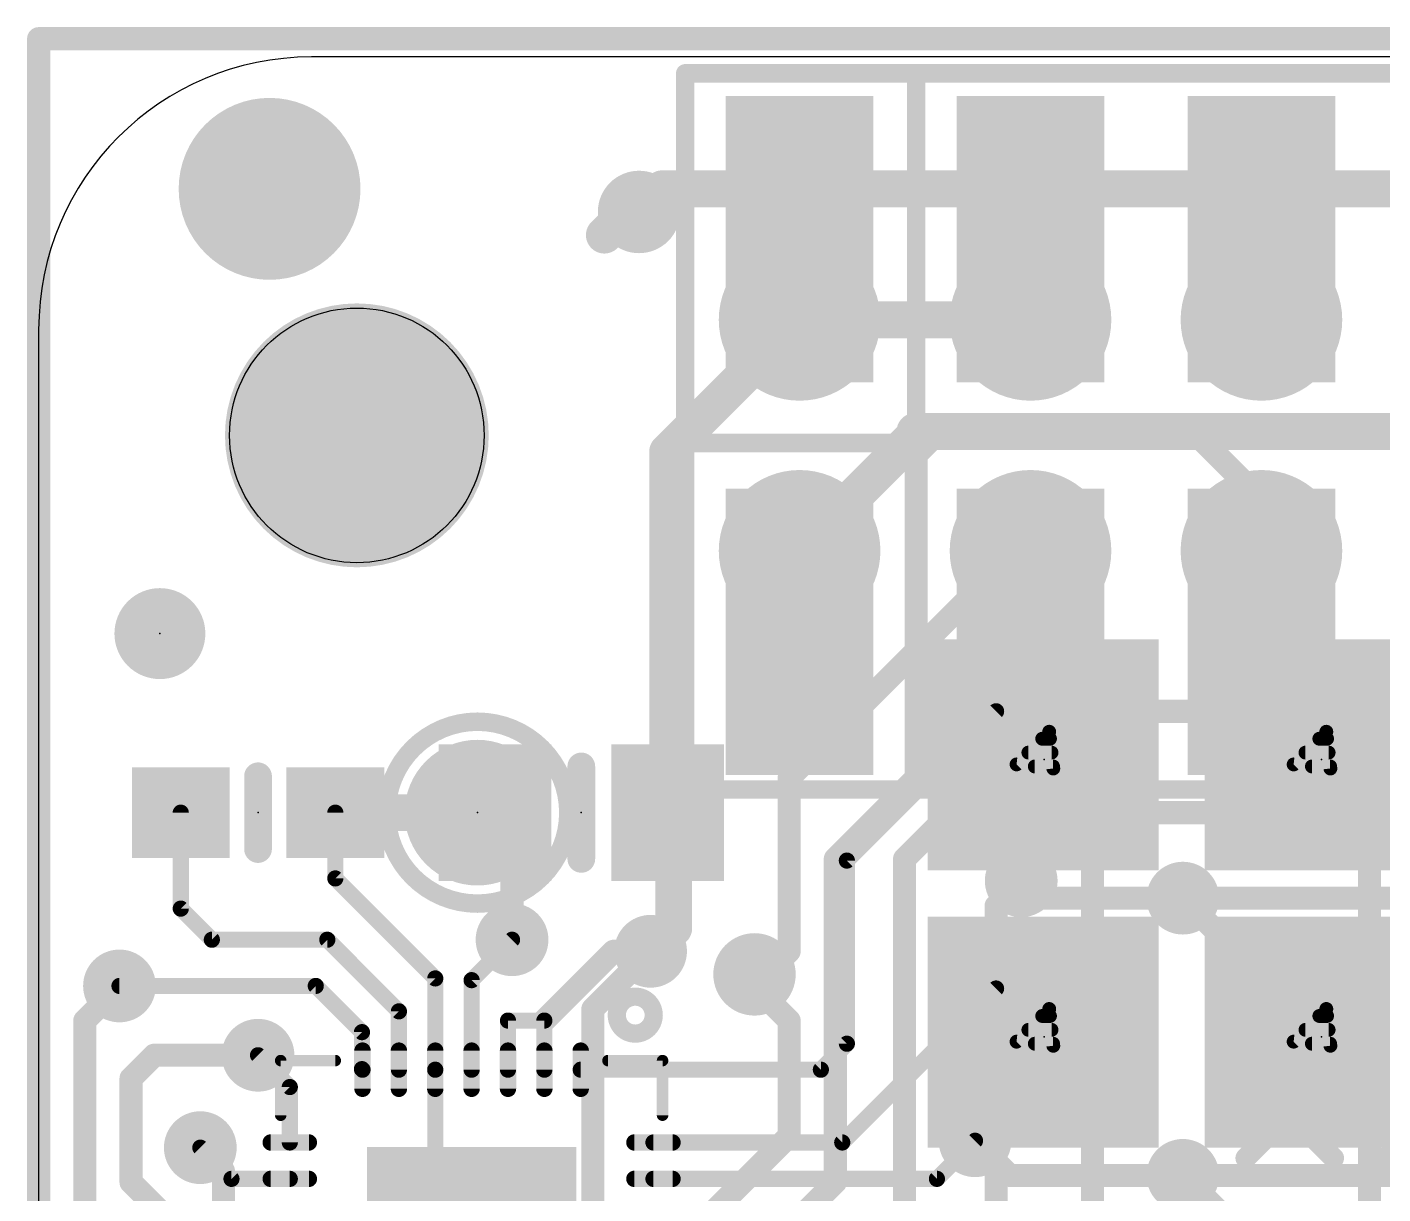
# Model space of a CAD drawing. Extents: x -0.1 to 66, y -0.1 to 31.
# Drawn here: x -0.13 to 14.79, y 18.16 to 30.99 of the extents above; entities that cross this region are included whole.
import ezdxf

# ---------------------------------------------------------------- set-up
doc = ezdxf.new("R2010")
doc.units = 0
for name, color, linetype in [('1', 12, 'CONTINUOUS'), ('16', 132, 'CONTINUOUS'), ('17', 110, 'CONTINUOUS'), ('18', 110, 'CONTINUOUS'), ('20', 53, 'CONTINUOUS'), ('21', 40, 'CONTINUOUS'), ('22', 6, 'CONTINUOUS'), ('23', 40, 'CONTINUOUS'), ('24', 6, 'CONTINUOUS'), ('30', 253, 'CONTINUOUS'), ('32', 253, 'CONTINUOUS')]:
    doc.layers.add(name, color=color, linetype=linetype)

# ---------------------------------------------------------------- blocks, each defined once
blk = doc.blocks.new('RECT')
blk.add_solid([(-0.5, -0.5), (0.5, -0.5), (-0.5, 0.5), (0.5, 0.5)])
blk = doc.blocks.new('PIE')
at = {"const_width": 0.5}
blk.add_lwpolyline([(0, -0.25, 1), (0, 0.25, 1), (0, -0.25)], format="xyb", dxfattribs=at)
blk = doc.blocks.new('ROUNDP')
at = {"const_width": 0.5}
blk.add_lwpolyline([(0, -0.25, 1), (0, 0.25, 1), (0, -0.25)], format="xyb", dxfattribs=at)
blk = doc.blocks.new('RECT28800X96000R100')
at = {"const_width": 0.09}
blk.add_lwpolyline([(0.045, -0.21), (0.045, 0.21, 0.4142), (0, 0.255), (0, 0.255, 0.4142), (-0.045, 0.21), (-0.045, -0.21, 0.4142), (0, -0.255), (0, -0.255, 0.4142)], format="xyb", close=True, dxfattribs=at)
blk.add_solid([(-0.0225, -0.2325), (0.0225, -0.2325), (-0.0225, 0.2325), (0.0225, 0.2325)])
blk = doc.blocks.new('ROUNDV')
at = {"const_width": 0.5}
blk.add_lwpolyline([(0, -0.25, 1), (0, 0.25, 1), (0, -0.25)], format="xyb", dxfattribs=at)

msp = doc.modelspace()

# ---------------------------------------------------------------- linework, layer by layer
at = {"layer": '1'}
for points, const_width in [([(6.858, 29.21), (6.604, 28.956)], 0.4064), ([(13.45, 29.21), (6.858, 29.21)], 0.4064), ([(23.61, 29.21), (13.45, 29.21)], 0.4064), ([(13.45, 29.21), (13.45, 27.77)], 0.4064), ([(6.919, 26.319), (8.37, 27.77)], 0.4064), ([(8.37, 27.77), (10.91, 27.77)], 0.4064), ([(9.64, 26.5), (8.37, 25.23)], 0.4064), ([(9.64, 26.543), (28.448, 26.543)], 0.4064), ([(9.64, 26.543), (9.64, 26.5)], 0.4064), ([(6.919, 22.352), (6.919, 26.319)], 0.4064), ([(8.255, 22.733), (10.752, 25.23)], 0.254), ([(10.752, 25.23), (10.91, 25.23)], 0.254), ([(13.5794, 23.4665), (10.5314, 23.4665)], 0.254), ([(16.6274, 23.4665), (13.5794, 23.4665)], 0.254), ([(8.89, 21.8252), (10.5314, 23.4665)], 0.1778), ([(8.255, 20.828), (8.255, 22.733)], 0.254), ([(5.019, 22.352), (3.263, 22.352)], 0.4064), ([(6.985, 22.286), (6.919, 22.352)], 0.4064), ([(11.592, 19.3579), (11.592, 22.4059)], 0.254), ([(14.64, 19.3579), (14.64, 22.4059)], 0.254), ([(1.563, 21.297), (1.563, 22.352)], 0.1778), ([(3.263, 21.629), (3.263, 22.352)], 0.1778), ([(6.985, 21.082), (6.985, 22.286)], 0.4064), ([(8.89, 19.812), (8.89, 21.8252)], 0.1778), ([(4.3625, 20.5295), (3.263, 21.629)], 0.1778), ([(10.5314, 21.3264), (10.8077, 21.6027)], 0.254), ([(13.5794, 20.4185), (12.5857, 21.4122)], 0.254), ([(1.905, 20.955), (1.563, 21.297)], 0.1778), ([(10.5314, 20.4185), (10.5314, 21.3264)], 0.254), ([(6.731, 20.828), (6.985, 21.082)], 0.4064), ([(3.175, 20.955), (1.905, 20.955)], 0.1778), ([(3.9625, 20.1675), (3.175, 20.955)], 0.1778), ([(4.7625, 20.5105), (5.207, 20.955)], 0.1778), ([(5.5625, 20.066), (6.3245, 20.828)], 0.254), ([(6.3245, 20.828), (6.731, 20.828)], 0.254), ([(8.001, 20.574), (8.255, 20.828)], 0.254), ([(4.3625, 19.526), (4.3625, 20.5295)], 0.1778), ([(4.7625, 19.526), (4.7625, 20.5105)], 0.1778), ([(7.874, 20.574), (8.001, 20.574)], 0.254), ([(0.889, 20.447), (3.048, 20.447)], 0.1778), ([(3.048, 20.447), (3.556, 19.939)], 0.1778), ([(8.8388, 18.726), (10.5314, 20.4185)], 0.1778), ([(3.9625, 19.526), (3.9625, 20.1675)], 0.1778), ([(5.1625, 19.526), (5.1625, 20.066)], 0.1778), ([(5.1625, 20.066), (5.5625, 20.066)], 0.1778), ([(5.5625, 20.066), (5.5625, 19.526)], 0.1778), ([(3.556, 19.939), (3.556, 19.5325)], 0.1778), ([(8.604, 19.526), (8.89, 19.812)], 0.1778), ([(2.413, 19.685), (2.7625, 19.3355)], 0.1778), ([(3.556, 19.5325), (3.5625, 19.526)], 0.1778), ([(4.3625, 19.526), (4.3625, 17.526)], 0.1778), ([(5.9625, 19.526), (8.604, 19.526)], 0.1778), ([(2.7625, 19.3355), (2.7625, 18.726)], 0.1778), ([(11.592, 16.3099), (11.592, 19.3579)], 0.254), ([(14.64, 16.3099), (14.64, 19.3579)], 0.254), ([(6.7625, 18.726), (8.8388, 18.726)], 0.1778), ([(9.8805, 18.326), (10.2997, 18.7452)], 0.1778), ([(10.5314, 18.5135), (10.2997, 18.7452)], 0.254), ([(2.121, 18.326), (1.778, 18.669)], 0.1778), ([(10.5314, 17.3705), (10.5314, 18.5135)], 0.254), ([(2.121, 18.326), (2.7625, 18.326)], 0.1778), ([(6.7625, 18.326), (9.8805, 18.326)], 0.1778), ([(13.5794, 17.3705), (12.5857, 18.3642)], 0.254)]:
    msp.add_lwpolyline(points, dxfattribs=dict(at, const_width=const_width))
for points, const_width in [([(6.858, 29.3116, 1), (6.858, 29.1084)], 0.2032), ([(6.9298, 29.1382, 1), (6.7862, 29.2818)], 0.2032), ([(13.45, 29.3116, 1), (13.45, 29.1084)], 0.2032), ([(13.5516, 29.21, 1), (13.3484, 29.21)], 0.2032), ([(13.45, 29.1084, 1), (13.45, 29.3116)], 0.2032), ([(6.5322, 29.0278, 1), (6.6758, 28.8842)], 0.2032), ([(8.37, 27.8716, 1), (8.37, 27.6684)], 0.2032), ([(8.4418, 27.6982, 1), (8.2982, 27.8418)], 0.2032), ([(10.91, 27.6684, 1), (10.91, 27.8716)], 0.2032), ([(13.3484, 27.77, 1), (13.5516, 27.77)], 0.2032), ([(9.64, 26.6446, 1), (9.64, 26.4414)], 0.2032), ([(9.7416, 26.543, 1), (9.5384, 26.543)], 0.2032), ([(9.7118, 26.4282, 1), (9.5682, 26.5718)], 0.2032), ([(9.5384, 26.5, 1), (9.7416, 26.5)], 0.2032), ([(7.0206, 26.319, 1), (6.8174, 26.319)], 0.2032), ([(6.8472, 26.3908, 1), (6.9908, 26.2472)], 0.2032), ([(8.2982, 25.3018, 1), (8.4418, 25.1582)], 0.2032), ([(10.752, 25.2935, 1), (10.752, 25.1665)], 0.127), ([(10.7969, 25.1851, 1), (10.7071, 25.2749)], 0.127), ([(10.91, 25.1665, 1), (10.91, 25.2935)], 0.127), ([(10.5314, 23.53, 1), (10.5314, 23.403)], 0.127), ([(13.5794, 23.53, 1), (13.5794, 23.403)], 0.127), ([(13.5794, 23.403, 1), (13.5794, 23.53)], 0.127), ([(10.5628, 23.4351, 1), (10.4999, 23.498)], 0.0889), ([(8.3185, 22.733, 1), (8.1915, 22.733)], 0.127), ([(8.2101, 22.7779, 1), (8.2999, 22.6881)], 0.127), ([(3.263, 22.4536, 1), (3.263, 22.2504)], 0.2032), ([(5.019, 22.2504, 1), (5.019, 22.4536)], 0.2032), ([(6.9908, 22.4238, 1), (6.8472, 22.2802)], 0.2032), ([(11.6555, 22.4059, 1), (11.5285, 22.4059)], 0.127), ([(14.7035, 22.4059, 1), (14.5765, 22.4059)], 0.127), ([(1.6075, 22.352, 1), (1.5186, 22.352)], 0.0889), ([(3.3075, 22.352, 1), (3.2186, 22.352)], 0.0889), ([(6.8174, 22.352, 1), (7.0206, 22.352)], 0.2032), ([(7.0866, 22.286, 1), (6.8834, 22.286)], 0.2032), ([(6.9132, 22.2142, 1), (7.0568, 22.3578)], 0.2032), ([(8.9345, 21.8252, 1), (8.8456, 21.8252)], 0.0889), ([(8.8586, 21.8566, 1), (8.9214, 21.7937)], 0.0889), ([(3.2944, 21.6604, 1), (3.2316, 21.5976)], 0.0889), ([(3.2186, 21.629, 1), (3.3075, 21.629)], 0.0889), ([(10.8526, 21.5578, 1), (10.7628, 21.6476)], 0.127), ([(12.6306, 21.4571, 1), (12.5408, 21.3673)], 0.127), ([(1.5944, 21.3284, 1), (1.5316, 21.2656)], 0.0889), ([(1.5186, 21.297, 1), (1.6075, 21.297)], 0.0889), ([(10.5949, 21.3264, 1), (10.4679, 21.3264)], 0.127), ([(10.4865, 21.3713, 1), (10.5763, 21.2815)], 0.127), ([(6.8834, 21.082, 1), (7.0866, 21.082)], 0.2032), ([(7.0568, 21.0102, 1), (6.9132, 21.1538)], 0.2032), ([(1.905, 20.9995, 1), (1.905, 20.9106)], 0.0889), ([(1.8736, 20.9236, 1), (1.9364, 20.9864)], 0.0889), ([(3.2064, 20.9864, 1), (3.1436, 20.9236)], 0.0889), ([(3.175, 20.9106, 1), (3.175, 20.9995)], 0.0889), ([(5.2384, 20.9236, 1), (5.1756, 20.9864)], 0.0889), ([(6.3245, 20.8915, 1), (6.3245, 20.7645)], 0.127), ([(6.3694, 20.7831, 1), (6.2796, 20.8729)], 0.127), ([(6.6592, 20.8998, 1), (6.8028, 20.7562)], 0.2032), ([(6.731, 20.7645, 1), (6.731, 20.8915)], 0.127), ([(8.1915, 20.828, 1), (8.3185, 20.828)], 0.127), ([(8.2999, 20.7831, 1), (8.2101, 20.8729)], 0.127), ([(4.407, 20.5295, 1), (4.318, 20.5295)], 0.0889), ([(4.3311, 20.4981, 1), (4.3939, 20.5609)], 0.0889), ([(4.807, 20.5105, 1), (4.718, 20.5105)], 0.0889), ([(4.7311, 20.5419, 1), (4.7939, 20.4791)], 0.0889), ([(7.874, 20.6375, 1), (7.874, 20.5105)], 0.127), ([(7.9561, 20.6189, 1), (8.0459, 20.5291)], 0.127), ([(8.001, 20.5105, 1), (8.001, 20.6375)], 0.127), ([(0.889, 20.4915, 1), (0.889, 20.4026)], 0.0889), ([(3.0794, 20.4784, 1), (3.0166, 20.4156)], 0.0889), ([(3.048, 20.4026, 1), (3.048, 20.4915)], 0.0889), ([(10.4679, 20.4185, 1), (10.5949, 20.4185)], 0.127), ([(10.5628, 20.3871, 1), (10.4999, 20.45)], 0.0889), ([(13.5345, 20.3736, 1), (13.6243, 20.4634)], 0.127), ([(4.007, 20.1675, 1), (3.9181, 20.1675)], 0.0889), ([(3.9311, 20.1361, 1), (3.9939, 20.1989)], 0.0889), ([(5.207, 20.066, 1), (5.1181, 20.066)], 0.0889), ([(5.1625, 20.1105, 1), (5.1625, 20.0216)], 0.0889), ([(5.5176, 20.1109, 1), (5.6074, 20.0211)], 0.127), ([(5.607, 20.066, 1), (5.518, 20.066)], 0.0889), ([(5.5625, 20.0216, 1), (5.5625, 20.1105)], 0.0889), ([(3.6004, 19.939, 1), (3.5116, 19.939)], 0.0889), ([(3.5246, 19.9076, 1), (3.5874, 19.9704)], 0.0889), ([(8.8456, 19.812, 1), (8.9345, 19.812)], 0.0889), ([(8.9214, 19.7806, 1), (8.8586, 19.8434)], 0.0889), ([(2.4444, 19.7164, 1), (2.3816, 19.6536)], 0.0889), ([(3.5874, 19.5639, 1), (3.5246, 19.5011)], 0.0889), ([(3.5116, 19.5325, 1), (3.6004, 19.5325)], 0.0889), ([(3.5311, 19.4946, 1), (3.5939, 19.5574)], 0.0889), ([(3.9181, 19.526, 1), (4.007, 19.526)], 0.0889), ([(4.407, 19.526, 1), (4.318, 19.526)], 0.0889), ([(4.318, 19.526, 1), (4.407, 19.526)], 0.0889), ([(4.718, 19.526, 1), (4.807, 19.526)], 0.0889), ([(5.1181, 19.526, 1), (5.207, 19.526)], 0.0889), ([(5.518, 19.526, 1), (5.607, 19.526)], 0.0889), ([(5.9625, 19.5705, 1), (5.9625, 19.4815)], 0.0889), ([(8.5726, 19.5574, 1), (8.6354, 19.4946)], 0.0889), ([(8.604, 19.4815, 1), (8.604, 19.5705)], 0.0889), ([(2.807, 19.3355, 1), (2.7181, 19.3355)], 0.0889), ([(2.7311, 19.3041, 1), (2.7939, 19.3669)], 0.0889), ([(11.6555, 19.3579, 1), (11.5285, 19.3579)], 0.127), ([(11.5285, 19.3579, 1), (11.6555, 19.3579)], 0.127), ([(14.7035, 19.3579, 1), (14.5765, 19.3579)], 0.127), ([(14.5765, 19.3579, 1), (14.7035, 19.3579)], 0.127), ([(6.7625, 18.7705, 1), (6.7625, 18.6816)], 0.0889), ([(8.8074, 18.7574, 1), (8.8703, 18.6946)], 0.0889), ([(8.8388, 18.6816, 1), (8.8388, 18.7705)], 0.0889), ([(10.3446, 18.7901, 1), (10.2548, 18.7003)], 0.127), ([(10.3311, 18.7138, 1), (10.2683, 18.7766)], 0.0889), ([(1.8094, 18.7004, 1), (1.7466, 18.6376)], 0.0889), ([(2.7181, 18.726, 1), (2.807, 18.726)], 0.0889), ([(10.5949, 18.5135, 1), (10.4679, 18.5135)], 0.127), ([(10.4865, 18.4686, 1), (10.5763, 18.5584)], 0.127), ([(2.121, 18.3705, 1), (2.121, 18.2815)], 0.0889), ([(2.0896, 18.2946, 1), (2.1524, 18.3574)], 0.0889), ([(2.7625, 18.2815, 1), (2.7625, 18.3705)], 0.0889), ([(6.7625, 18.3705, 1), (6.7625, 18.2815)], 0.0889), ([(9.8491, 18.3574, 1), (9.9119, 18.2946)], 0.0889), ([(9.8805, 18.2815, 1), (9.8805, 18.3705)], 0.0889), ([(12.6306, 18.4091, 1), (12.5408, 18.3193)], 0.127)]:
    msp.add_lwpolyline(points, format="xyb", dxfattribs=dict(at, const_width=const_width))
at = {"layer": '16'}
for points, const_width in [([(0, 30.861), (0, 0)], 0.254), ([(65.913, 30.861), (0, 30.861)], 0.254), ([(6.477, 28.956), (6.223, 28.702)], 0.4064), ([(6.604, 28.956), (6.477, 28.956)], 0.4064), ([(8.3696, 28.6574), (8.3696, 27.7704)], 0.4064), ([(10.9096, 28.6574), (10.9096, 27.7704)], 0.4064), ([(8.3696, 27.7704), (8.37, 27.77)], 0.4064), ([(10.9096, 27.7704), (10.91, 27.77)], 0.4064), ([(9.652, 26.289), (9.906, 26.543)], 0.254), ([(9.906, 26.543), (12.7, 26.543)], 0.254), ([(12.7, 26.543), (13.45, 25.793)], 0.254), ([(9.652, 22.733), (9.652, 26.289)], 0.254), ([(13.45, 25.793), (13.45, 25.23)], 0.254), ([(8.3696, 25.2296), (8.37, 25.23)], 0.4064), ([(8.3696, 24.3394), (8.3696, 25.2296)], 0.4064), ([(10.91, 24.88), (10.91, 25.23)], 0.254), ([(13.45, 23.864), (13.45, 25.23)], 0.254), ([(10.6045, 24.5745), (10.91, 24.88)], 0.254), ([(10.6745, 24.5745), (10.6045, 24.5745)], 0.4064), ([(10.9096, 24.3394), (10.6745, 24.5745)], 0.4064), ([(13.4496, 23.864), (13.4496, 24.3394)], 0.4064), ([(13.45, 23.864), (13.4496, 23.864)], 0.4064), ([(12.827, 23.241), (13.45, 23.864)], 0.254), ([(8.763, 21.844), (9.652, 22.733)], 0.254), ([(4.826, 22.352), (5.207, 21.971)], 0.254), ([(10.033, 22.352), (9.525, 21.844)], 0.254), ([(10.033, 22.352), (21.844, 22.352)], 0.254), ([(5.207, 21.971), (5.207, 20.955)], 0.254), ([(8.763, 18.288), (8.763, 21.844)], 0.254), ([(9.525, 21.844), (9.525, 8.382)], 0.254), ([(10.9982, 21.4122), (10.8077, 21.6027)], 0.254), ([(12.5857, 21.4122), (10.9982, 21.4122)], 0.254), ([(12.5857, 21.4122), (15.6337, 21.4122)], 0.254), ([(6.096, 20.193), (6.731, 20.828)], 0.254), ([(7.874, 20.447), (7.874, 20.574)], 0.254), ([(0.508, 20.066), (0.889, 20.447)], 0.254), ([(8.255, 20.066), (7.874, 20.447)], 0.254), ([(6.096, 17.526), (6.096, 20.193)], 0.254), ([(0.508, 18.034), (0.508, 20.066)], 0.254), ([(8.255, 18.796), (8.255, 20.066)], 0.254), ([(1.27, 19.685), (1.016, 19.431)], 0.254), ([(1.27, 19.685), (2.413, 19.685)], 0.254), ([(1.016, 19.431), (1.016, 18.288)], 0.254), ([(2.032, 18.415), (1.778, 18.669)], 0.254), ([(5.715, 16.256), (8.255, 18.796)], 0.254), ([(10.6807, 18.3642), (10.2997, 18.7452)], 0.254), ([(2.032, 6.604), (2.032, 18.415)], 0.254), ([(1.016, 18.288), (1.524, 17.78)], 0.254), ([(6.223, 15.748), (8.763, 18.288)], 0.254), ([(12.5857, 18.3642), (10.6807, 18.3642)], 0.254), ([(15.6337, 18.3642), (12.5857, 18.3642)], 0.254)]:
    msp.add_lwpolyline(points, dxfattribs=dict(at, const_width=const_width))
for points, const_width in [([(0.0635, 30.861, 1), (-0.0635, 30.861)], 0.127), ([(0, 30.9245, 1), (0, 30.7975)], 0.127), ([(6.477, 29.0576, 1), (6.477, 28.8544)], 0.2032), ([(6.5488, 28.8842, 1), (6.4052, 29.0278)], 0.2032), ([(6.604, 28.8544, 1), (6.604, 29.0576)], 0.2032), ([(6.1512, 28.7738, 1), (6.2948, 28.6302)], 0.2032), ([(8.4712, 28.6574, 1), (8.268, 28.6574)], 0.2032), ([(11.0112, 28.6574, 1), (10.808, 28.6574)], 0.2032), ([(8.4414, 27.8422, 1), (8.2978, 27.6986)], 0.2032), ([(8.2982, 27.6982, 1), (8.4418, 27.8418)], 0.2032), ([(10.9814, 27.8422, 1), (10.8378, 27.6986)], 0.2032), ([(10.8382, 27.6982, 1), (10.9818, 27.8418)], 0.2032), ([(8.268, 27.7704, 1), (8.4712, 27.7704)], 0.2032), ([(10.808, 27.7704, 1), (11.0112, 27.7704)], 0.2032), ([(9.906, 26.6065, 1), (9.906, 26.4795)], 0.127), ([(9.9509, 26.4981, 1), (9.8611, 26.5879)], 0.127), ([(12.7449, 26.5879, 1), (12.6551, 26.4981)], 0.127), ([(12.7, 26.4795, 1), (12.7, 26.6065)], 0.127), ([(9.7155, 26.289, 1), (9.5885, 26.289)], 0.127), ([(9.6071, 26.3339, 1), (9.6969, 26.2441)], 0.127), ([(13.5135, 25.793, 1), (13.3865, 25.793)], 0.127), ([(13.4051, 25.7481, 1), (13.4949, 25.8379)], 0.127), ([(8.4712, 25.2296, 1), (8.268, 25.2296)], 0.2032), ([(8.2978, 25.3014, 1), (8.4414, 25.1578)], 0.2032), ([(8.4418, 25.1582, 1), (8.2982, 25.3018)], 0.2032), ([(10.9735, 25.23, 1), (10.8465, 25.23)], 0.127), ([(13.5135, 25.23, 1), (13.3865, 25.23)], 0.127), ([(13.3865, 25.23, 1), (13.5135, 25.23)], 0.127), ([(10.8465, 24.88, 1), (10.9735, 24.88)], 0.127), ([(10.9549, 24.8351, 1), (10.8651, 24.9249)], 0.127), ([(10.6045, 24.6761, 1), (10.6045, 24.4729)], 0.2032), ([(10.7463, 24.6463, 1), (10.6027, 24.5027)], 0.2032), ([(10.6745, 24.4729, 1), (10.6745, 24.6761)], 0.2032), ([(10.5596, 24.6194, 1), (10.6494, 24.5296)], 0.127), ([(10.8378, 24.2676, 1), (10.9814, 24.4112)], 0.2032), ([(13.5512, 24.3394, 1), (13.348, 24.3394)], 0.2032), ([(8.268, 24.3394, 1), (8.4712, 24.3394)], 0.2032), ([(13.4496, 23.9656, 1), (13.4496, 23.7624)], 0.2032), ([(13.45, 23.7624, 1), (13.45, 23.9656)], 0.2032), ([(13.348, 23.864, 1), (13.5512, 23.864)], 0.2032), ([(13.3865, 23.864, 1), (13.5135, 23.864)], 0.127), ([(13.4949, 23.8191, 1), (13.4051, 23.9089)], 0.127), ([(12.7821, 23.2859, 1), (12.8719, 23.1961)], 0.127), ([(9.6969, 22.6881, 1), (9.6071, 22.7779)], 0.127), ([(9.5885, 22.733, 1), (9.7155, 22.733)], 0.127), ([(4.8709, 22.3969, 1), (4.7811, 22.3071)], 0.127), ([(10.033, 22.4155, 1), (10.033, 22.2885)], 0.127), ([(10.0779, 22.3071, 1), (9.9881, 22.3969)], 0.127), ([(5.2705, 21.971, 1), (5.1435, 21.971)], 0.127), ([(5.1621, 21.9261, 1), (5.2519, 22.0159)], 0.127), ([(8.8265, 21.844, 1), (8.6995, 21.844)], 0.127), ([(8.7181, 21.8889, 1), (8.8079, 21.7991)], 0.127), ([(9.5885, 21.844, 1), (9.4615, 21.844)], 0.127), ([(9.4801, 21.8889, 1), (9.5699, 21.7991)], 0.127), ([(10.8526, 21.6476, 1), (10.7628, 21.5578)], 0.127), ([(10.9982, 21.4757, 1), (10.9982, 21.3487)], 0.127), ([(10.9533, 21.3673, 1), (11.0431, 21.4571)], 0.127), ([(12.5857, 21.4757, 1), (12.5857, 21.3487)], 0.127), ([(12.5857, 21.3487, 1), (12.5857, 21.4757)], 0.127), ([(5.1435, 20.955, 1), (5.2705, 20.955)], 0.127), ([(6.7759, 20.7831, 1), (6.6861, 20.8729)], 0.127), ([(7.9375, 20.574, 1), (7.8105, 20.574)], 0.127), ([(0.9339, 20.4021, 1), (0.8441, 20.4919)], 0.127), ([(7.9189, 20.4919, 1), (7.8291, 20.4021)], 0.127), ([(7.8105, 20.447, 1), (7.9375, 20.447)], 0.127), ([(6.1595, 20.193, 1), (6.0325, 20.193)], 0.127), ([(6.0511, 20.2379, 1), (6.1409, 20.1481)], 0.127), ([(0.5715, 20.066, 1), (0.4445, 20.066)], 0.127), ([(0.4631, 20.1109, 1), (0.5529, 20.0211)], 0.127), ([(8.3185, 20.066, 1), (8.1915, 20.066)], 0.127), ([(8.2101, 20.0211, 1), (8.2999, 20.1109)], 0.127), ([(1.27, 19.7485, 1), (1.27, 19.6215)], 0.127), ([(1.3149, 19.6401, 1), (1.2251, 19.7299)], 0.127), ([(2.413, 19.6215, 1), (2.413, 19.7485)], 0.127), ([(1.0795, 19.431, 1), (0.9525, 19.431)], 0.127), ([(0.9711, 19.4759, 1), (1.0609, 19.3861)], 0.127), ([(1.8229, 18.7139, 1), (1.7331, 18.6241)], 0.127), ([(8.1915, 18.796, 1), (8.3185, 18.796)], 0.127), ([(8.2999, 18.7511, 1), (8.2101, 18.8409)], 0.127), ([(10.3446, 18.7901, 1), (10.2548, 18.7003)], 0.127), ([(2.0955, 18.415, 1), (1.9685, 18.415)], 0.127), ([(1.9871, 18.3701, 1), (2.0769, 18.4599)], 0.127), ([(1.0609, 18.3329, 1), (0.9711, 18.2431)], 0.127), ([(0.9525, 18.288, 1), (1.0795, 18.288)], 0.127), ([(8.6995, 18.288, 1), (8.8265, 18.288)], 0.127), ([(8.8079, 18.2431, 1), (8.7181, 18.3329)], 0.127), ([(10.6807, 18.4277, 1), (10.6807, 18.3007)], 0.127), ([(10.6358, 18.3193, 1), (10.7256, 18.4091)], 0.127), ([(12.5857, 18.4277, 1), (12.5857, 18.3007)], 0.127), ([(12.5857, 18.3007, 1), (12.5857, 18.4277)], 0.127)]:
    msp.add_lwpolyline(points, format="xyb", dxfattribs=dict(at, const_width=const_width))
at = {"layer": '20'}
for p, q in [((62, 30.6604), (3, 30.6604)), ((0, 27.6604), (0, 3))]:
    msp.add_line(p, q, dxfattribs=at)
msp.add_circle((3.5, 26.5), 1.4, dxfattribs=at)
msp.add_arc((3, 27.6604), 3, 90, 180, dxfattribs=at)
at = {"layer": '21'}
for points, const_width in [([(11.1156, 23.2415), (10.7564, 22.8823)], 0.1524), ([(11.1605, 22.8374), (11.1156, 23.2415)], 0.1524), ([(14.1636, 23.2415), (13.8044, 22.8823)], 0.1524), ([(14.2085, 22.8374), (14.1636, 23.2415)], 0.1524), ([(11.0389, 23.1648), (11.1241, 23.1648)], 0.1524), ([(14.0869, 23.1648), (14.1721, 23.1648)], 0.1524), ([(5.969, 21.844), (5.969, 22.86)], 0.3048), ([(10.8865, 23.0124), (11.141, 23.0124)], 0.1524), ([(13.9345, 23.0124), (14.189, 23.0124)], 0.1524), ([(2.413, 21.952), (2.413, 22.752)], 0.3048), ([(10.7564, 22.8823), (11.1605, 22.8374)], 0.1524), ([(10.9572, 22.86), (11.158, 22.86)], 0.1524), ([(13.8044, 22.8823), (14.2085, 22.8374)], 0.1524), ([(14.0052, 22.86), (14.206, 22.86)], 0.1524), ([(11.1156, 20.1935), (10.7564, 19.8343)], 0.1524), ([(11.0389, 20.1168), (11.1241, 20.1168)], 0.1524), ([(11.1605, 19.7894), (11.1156, 20.1935)], 0.1524), ([(14.1636, 20.1935), (13.8044, 19.8343)], 0.1524), ([(14.0869, 20.1168), (14.1721, 20.1168)], 0.1524), ([(14.2085, 19.7894), (14.1636, 20.1935)], 0.1524), ([(10.8865, 19.9644), (11.141, 19.9644)], 0.1524), ([(13.9345, 19.9644), (14.189, 19.9644)], 0.1524), ([(10.7564, 19.8343), (11.1605, 19.7894)], 0.1524), ([(10.9572, 19.812), (11.158, 19.812)], 0.1524), ([(13.8044, 19.8343), (14.2085, 19.7894)], 0.1524), ([(14.0052, 19.812), (14.206, 19.812)], 0.1524), ([(2.6625, 19.026), (2.6625, 19.626)], 0.127), ([(2.6625, 19.626), (3.2625, 19.626)], 0.127), ([(6.8625, 19.626), (6.2625, 19.626)], 0.127), ([(6.8625, 19.026), (6.8625, 19.626)], 0.127)]:
    msp.add_lwpolyline(points, dxfattribs=dict(at, const_width=const_width))
for points, const_width in [([(11.1534, 23.2457, 1), (11.0777, 23.2373)], 0.0762), ([(11.1425, 23.2146, 1), (11.0886, 23.2685)], 0.0762), ([(14.2014, 23.2457, 1), (14.1257, 23.2373)], 0.0762), ([(14.1905, 23.2146, 1), (14.1366, 23.2685)], 0.0762), ([(11.049, 22.7838, 1), (11.049, 23.0378, 1), (11.049, 22.7838)], 0.254), ([(11.0389, 23.2029, 1), (11.0389, 23.1267)], 0.0762), ([(11.1241, 23.1267, 1), (11.1241, 23.2029)], 0.0762), ([(14.0869, 23.2029, 1), (14.0869, 23.1267)], 0.0762), ([(14.1721, 23.1267, 1), (14.1721, 23.2029)], 0.0762), ([(6.0452, 22.86, 1), (5.8928, 22.86)], 0.1524), ([(10.8865, 23.0505, 1), (10.8865, 22.9743)], 0.0762), ([(11.141, 22.9743, 1), (11.141, 23.0505)], 0.0762), ([(13.9345, 23.0505, 1), (13.9345, 22.9743)], 0.0762), ([(14.189, 22.9743, 1), (14.189, 23.0505)], 0.0762), ([(2.4892, 22.752, 1), (2.3368, 22.752)], 0.1524), ([(10.7294, 22.9093, 1), (10.7833, 22.8554)], 0.0762), ([(10.7606, 22.9202, 1), (10.7522, 22.8444)], 0.0762), ([(10.9572, 22.8981, 1), (10.9572, 22.8219)], 0.0762), ([(11.1226, 22.8332, 1), (11.1983, 22.8416)], 0.0762), ([(11.1563, 22.7995, 1), (11.1647, 22.8753)], 0.0762), ([(11.158, 22.8219, 1), (11.158, 22.8981)], 0.0762), ([(13.7774, 22.9093, 1), (13.8313, 22.8554)], 0.0762), ([(13.8086, 22.9202, 1), (13.8002, 22.8444)], 0.0762), ([(14.0052, 22.8981, 1), (14.0052, 22.8219)], 0.0762), ([(14.1706, 22.8332, 1), (14.2463, 22.8416)], 0.0762), ([(14.2043, 22.7995, 1), (14.2127, 22.8753)], 0.0762), ([(14.206, 22.8219, 1), (14.206, 22.8981)], 0.0762), ([(2.3368, 21.952, 1), (2.4892, 21.952)], 0.1524), ([(5.8928, 21.844, 1), (6.0452, 21.844)], 0.1524), ([(6.5625, 20.026, 1), (6.5625, 20.226, 1), (6.5625, 20.026)], 0.4064), ([(11.0389, 20.1549, 1), (11.0389, 20.0787)], 0.0762), ([(11.1534, 20.1977, 1), (11.0777, 20.1893)], 0.0762), ([(11.1425, 20.1666, 1), (11.0886, 20.2205)], 0.0762), ([(11.1241, 20.0787, 1), (11.1241, 20.1549)], 0.0762), ([(14.0869, 20.1549, 1), (14.0869, 20.0787)], 0.0762), ([(14.2014, 20.1977, 1), (14.1257, 20.1893)], 0.0762), ([(14.1905, 20.1666, 1), (14.1366, 20.2205)], 0.0762), ([(14.1721, 20.0787, 1), (14.1721, 20.1549)], 0.0762), ([(10.8865, 20.0025, 1), (10.8865, 19.9263)], 0.0762), ([(11.141, 19.9263, 1), (11.141, 20.0025)], 0.0762), ([(13.9345, 20.0025, 1), (13.9345, 19.9263)], 0.0762), ([(14.189, 19.9263, 1), (14.189, 20.0025)], 0.0762), ([(10.7294, 19.8613, 1), (10.7833, 19.8074)], 0.0762), ([(10.7606, 19.8722, 1), (10.7522, 19.7964)], 0.0762), ([(10.9572, 19.8501, 1), (10.9572, 19.7739)], 0.0762), ([(11.1563, 19.7515, 1), (11.1647, 19.8273)], 0.0762), ([(11.158, 19.7739, 1), (11.158, 19.8501)], 0.0762), ([(13.7774, 19.8613, 1), (13.8313, 19.8074)], 0.0762), ([(13.8086, 19.8722, 1), (13.8002, 19.7964)], 0.0762), ([(14.0052, 19.8501, 1), (14.0052, 19.7739)], 0.0762), ([(14.2043, 19.7515, 1), (14.2127, 19.8273)], 0.0762), ([(14.206, 19.7739, 1), (14.206, 19.8501)], 0.0762), ([(2.6943, 19.626, 1), (2.6307, 19.626)], 0.0635), ([(2.6625, 19.6578, 1), (2.6625, 19.5943)], 0.0635), ([(3.2625, 19.5943, 1), (3.2625, 19.6578)], 0.0635), ([(6.2625, 19.6578, 1), (6.2625, 19.5943)], 0.0635), ([(6.8943, 19.626, 1), (6.8308, 19.626)], 0.0635), ([(6.8625, 19.5943, 1), (6.8625, 19.6578)], 0.0635), ([(11.1226, 19.7852, 1), (11.1983, 19.7936)], 0.0762), ([(14.1706, 19.7852, 1), (14.2463, 19.7936)], 0.0762), ([(2.6307, 19.026, 1), (2.6943, 19.026)], 0.0635), ([(6.8308, 19.026, 1), (6.8943, 19.026)], 0.0635)]:
    msp.add_lwpolyline(points, format="xyb", dxfattribs=dict(at, const_width=const_width))
at = {"layer": '22'}
for points, const_width in [([(7.112, 30.48), (7.112, 26.416)], 0.2032), ([(9.652, 30.48), (7.112, 30.48)], 0.2032), ([(57.912, 30.48), (9.652, 30.48)], 0.2032), ([(9.652, 26.416), (9.652, 30.48)], 0.2032), ([(7.112, 26.416), (7.112, 22.606)], 0.2032), ([(7.112, 26.416), (9.652, 26.416)], 0.2032), ([(7.112, 22.606), (57.912, 22.606)], 0.2032), ([(14.2444, 19.5207), (13.2784, 18.5547)], 0.2286), ([(14.2444, 18.5547), (13.2784, 19.5207)], 0.2286), ([(15.2735, 18.5547), (14.7905, 18.5547)], 0.2286)]:
    msp.add_lwpolyline(points, dxfattribs=dict(at, const_width=const_width))
for points, const_width in [([(7.1628, 30.48, 1), (7.0612, 30.48)], 0.1016), ([(7.112, 30.5308, 1), (7.112, 30.4292)], 0.1016), ([(9.652, 30.5308, 1), (9.652, 30.4292)], 0.1016), ([(9.7028, 30.48, 1), (9.6012, 30.48)], 0.1016), ([(9.652, 30.4292, 1), (9.652, 30.5308)], 0.1016), ([(7.1628, 26.416, 1), (7.0612, 26.416)], 0.1016), ([(7.112, 26.4668, 1), (7.112, 26.3652)], 0.1016), ([(7.0612, 26.416, 1), (7.1628, 26.416)], 0.1016), ([(9.6012, 26.416, 1), (9.7028, 26.416)], 0.1016), ([(9.652, 26.3652, 1), (9.652, 26.4668)], 0.1016), ([(4.826, 21.352, 1), (4.826, 23.352, 1), (4.826, 21.352)], 0.2032), ([(7.112, 22.6568, 1), (7.112, 22.5552)], 0.1016), ([(7.0612, 22.606, 1), (7.1628, 22.606)], 0.1016), ([(13.3188, 19.5611, 1), (13.238, 19.4803)], 0.1143), ([(14.2849, 19.4803, 1), (14.204, 19.5611)], 0.1143), ([(13.238, 18.5951, 1), (13.3188, 18.5143)], 0.1143), ([(14.204, 18.5143, 1), (14.2849, 18.5951)], 0.1143), ([(14.7905, 18.6119, 1), (14.7905, 18.4976)], 0.1143)]:
    msp.add_lwpolyline(points, format="xyb", dxfattribs=dict(at, const_width=const_width))
at = {"layer": '23'}
for p in [(1.3335, 24.3205), (11.0617, 22.9362), (14.1097, 22.9362), (2.413, 22.352), (5.969, 22.352), (11.0617, 19.8882), (14.1097, 19.8882)]:
    msp.add_point(p, dxfattribs=at)
at = {"layer": '24'}
msp.add_point((4.826, 22.352), dxfattribs=at)
at = {"layer": '30'}
for points, const_width in [([(2.54, 29.96, 0.4142), (1.79, 29.21)], 0.5), ([(3.29, 29.21, 0.4142), (2.54, 29.96)], 0.5), ([(2.54, 30.085, 1), (2.54, 29.835)], 0.25), ([(2.54, 29.835, 1), (2.54, 30.085)], 0.25), ([(1.79, 29.21, 0.4142), (2.54, 28.46)], 0.5), ([(1.915, 29.21, 1), (1.665, 29.21)], 0.25), ([(2.54, 28.46, 0.4142), (3.29, 29.21)], 0.5), ([(3.415, 29.21, 1), (3.165, 29.21)], 0.25), ([(1.665, 29.21, 1), (1.915, 29.21)], 0.25), ([(3.165, 29.21, 1), (3.415, 29.21)], 0.25), ([(2.54, 28.585, 1), (2.54, 28.335)], 0.25), ([(2.54, 28.335, 1), (2.54, 28.585)], 0.25), ([(3.5, 25.7746, 1), (3.5, 27.2254, 1), (3.5, 25.7746)], 1.4508)]:
    msp.add_lwpolyline(points, format="xyb", dxfattribs=dict(at, const_width=const_width))

# ---------------------------------------------------------------- block references
at = {"layer": '1'}
for name, p in [('PIE', (1.3335, 24.3205)), ('RECT28800X96000R100', (3.5625, 19.526)), ('RECT28800X96000R100', (3.9625, 19.526)), ('RECT28800X96000R100', (4.3625, 19.526)), ('RECT28800X96000R100', (4.7625, 19.526)), ('RECT28800X96000R100', (5.1625, 19.526)), ('RECT28800X96000R100', (5.5625, 19.526)), ('RECT28800X96000R100', (5.9625, 19.526))]:
    msp.add_blockref(name, p, dxfattribs=at)
for p, xscale, yscale, rotation in [((10.5314, 23.4665), 0.8, 0.8, 225), ((13.5794, 23.4665), 0.8, 0.8, 225), ((5.019, 22.352), 1.24, 1.5, 180), ((6.919, 22.352), 1.24, 1.5, 180), ((11.592, 22.4059), 0.8, 0.8, 225), ((14.64, 22.4059), 0.8, 0.8, 225), ((10.5314, 20.4185), 0.8, 0.8, 225), ((13.5794, 20.4185), 0.8, 0.8, 225), ((11.592, 19.3579), 0.8, 0.8, 225), ((14.64, 19.3579), 0.8, 0.8, 225), ((4.7625, 17.526), 2.3, 2.3, 270)]:
    msp.add_blockref('RECT', p, dxfattribs=dict(at, xscale=xscale, yscale=yscale, rotation=rotation))
at = {"layer": '1', "xscale": 1.075, "rotation": 180}
for p in [(1.563, 22.352), (3.263, 22.352)]:
    msp.add_blockref('RECT', p, dxfattribs=at)
at = {"layer": '1'}
for p, rotation in [((2.7625, 18.726), 90), ((6.7625, 18.726), 270), ((2.7625, 18.326), 90), ((6.7625, 18.326), 270)]:
    msp.add_blockref('RECT28800X96000R100', p, dxfattribs=dict(at, rotation=rotation))
at = {"layer": '16', "xscale": 3.048, "yscale": 1.524}
for p, rotation in [((8.3696, 28.6574), 270), ((10.9096, 28.6574), 270), ((13.4496, 28.6574), 270), ((8.3696, 24.3394), 270), ((10.9096, 24.3394), 90), ((13.4496, 24.3394), 90)]:
    msp.add_blockref('RECT', p, dxfattribs=dict(at, rotation=rotation))
at = {"layer": '16'}
msp.add_blockref('PIE', (2.54, 29.21), dxfattribs=at)
at = {"layer": '16', "xscale": 1.5, "yscale": 1.5}
msp.add_blockref('PIE', (4.826, 22.352), dxfattribs=at)
at = {"layer": '17', "xscale": 1.6764, "yscale": 1.6764}
for p in [(8.37, 27.77), (8.37, 27.77), (10.91, 27.77), (10.91, 27.77), (13.45, 27.77), (13.45, 27.77), (8.37, 25.23), (8.37, 25.23), (10.91, 25.23), (10.91, 25.23), (13.45, 25.23), (13.45, 25.23)]:
    msp.add_blockref('ROUNDP', p, dxfattribs=at)
at = {"layer": '18'}
for p, xscale, yscale in [((6.604, 28.956), 0.9064, 0.9064), ((6.604, 28.956), 0.9064, 0.9064), ((10.8077, 21.6027), 0.8001, 0.8001), ((10.8077, 21.6027), 0.8001, 0.8001), ((12.5857, 21.4122), 0.8001, 0.8001), ((12.5857, 21.4122), 0.8001, 0.8001), ((5.207, 20.955), 0.8001, 0.8001), ((5.207, 20.955), 0.8001, 0.8001), ((6.731, 20.828), 0.8001, 0.8001), ((6.731, 20.828), 0.8001, 0.8001), ((7.874, 20.574), 0.9064, 0.9064), ((7.874, 20.574), 0.9064, 0.9064), ((0.889, 20.447), 0.8001, 0.8001), ((0.889, 20.447), 0.8001, 0.8001), ((2.413, 19.685), 0.8001, 0.8001), ((2.413, 19.685), 0.8001, 0.8001), ((10.2997, 18.7452), 0.8001, 0.8001), ((10.2997, 18.7452), 0.8001, 0.8001), ((1.778, 18.669), 0.8001, 0.8001), ((1.778, 18.669), 0.8001, 0.8001), ((12.5857, 18.3642), 0.8001, 0.8001), ((12.5857, 18.3642), 0.8001, 0.8001)]:
    msp.add_blockref('ROUNDV', p, dxfattribs=dict(at, xscale=xscale, yscale=yscale))
at = {"layer": '21', "xscale": 2.54, "yscale": 2.54}
for p in [(11.049, 22.987), (14.097, 22.987), (11.049, 19.939), (14.097, 19.939)]:
    msp.add_blockref('RECT', p, dxfattribs=at)
at = {"layer": '21', "xscale": 0.762, "yscale": 0.127, "rotation": 225}
for p in [(11.2054, 22.7925), (14.2534, 22.7925), (11.2054, 19.7445), (14.2534, 19.7445)]:
    msp.add_blockref('RECT', p, dxfattribs=at)
at = {"layer": '30', "xscale": 3.1496, "yscale": 1.6256}
for p, rotation in [((8.3696, 28.6574), 270), ((10.9096, 28.6574), 270), ((13.4496, 28.6574), 270), ((8.3696, 24.3394), 270), ((10.9096, 24.3394), 90), ((13.4496, 24.3394), 90)]:
    msp.add_blockref('RECT', p, dxfattribs=dict(at, rotation=rotation))
at = {"layer": '30'}
for name, p, xscale, yscale in [('PIE', (2.54, 29.21), 1.1016, 1.1016), ('ROUNDP', (8.37, 27.77), 1.778, 1.778), ('ROUNDP', (10.91, 27.77), 1.778, 1.778), ('ROUNDP', (13.45, 27.77), 1.778, 1.778), ('ROUNDP', (8.37, 25.23), 1.778, 1.778), ('ROUNDP', (10.91, 25.23), 1.778, 1.778), ('ROUNDP', (13.45, 25.23), 1.778, 1.778), ('PIE', (4.826, 22.352), 1.6016, 1.6016)]:
    msp.add_blockref(name, p, dxfattribs=dict(at, xscale=xscale, yscale=yscale))
at = {"layer": '32', "xscale": 1.5, "yscale": 1.9}
for p in [(8.35, 29.25), (10.89, 29.25), (13.43, 29.25)]:
    msp.add_blockref('RECT', p, dxfattribs=at)
at = {"layer": '32', "xscale": 1.5, "yscale": 1.9, "rotation": 180}
for p in [(8.37, 23.8), (10.91, 23.8), (13.45, 23.8)]:
    msp.add_blockref('RECT', p, dxfattribs=at)

doc.saveas('drawing.dxf')
